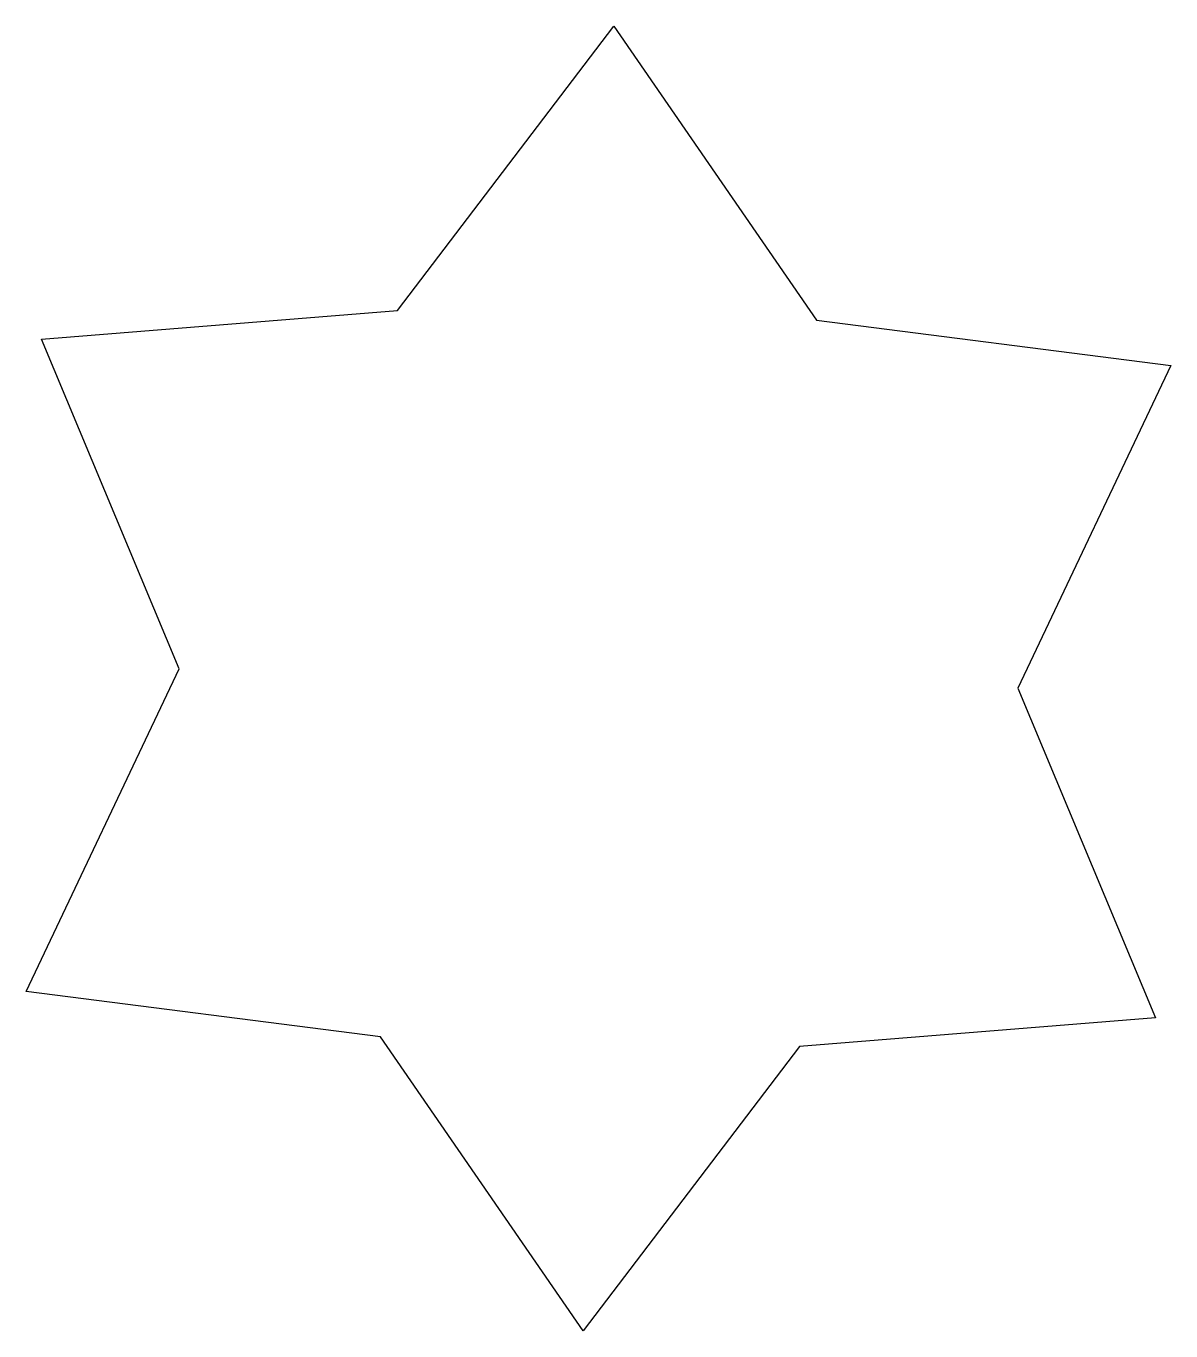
# Model space of a CAD drawing. Header units: metres. Extents: x 1292 to 1521, y 403 to 664.
import ezdxf

# ---------------------------------------------------------------- set-up
doc = ezdxf.new("R2010")
doc.units = ezdxf.units.M

msp = doc.modelspace()

# ---------------------------------------------------------------- linework, layer by layer
at = {"color": 7}
msp.add_lwpolyline([(1291.997078, 470.416905), (1322.653809, 534.985046), (1295.048806, 600.915644), (1366.294822, 606.650206), (1409.589893, 663.522138), (1450.179177, 604.68856), (1521.079251, 595.629895), (1490.42252, 531.061755), (1518.027522, 465.131157), (1446.781507, 459.396595), (1403.486436, 402.524662), (1362.897152, 461.35824), (1291.997078, 470.416905)], close=True, dxfattribs=at)

doc.saveas('drawing.dxf')
